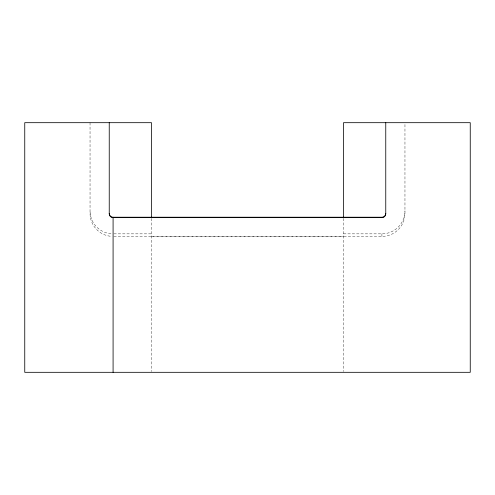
<?xml version="1.0" encoding="UTF-8"?>
<svg xmlns="http://www.w3.org/2000/svg" width="495" height="495" viewBox="0 0 495 495"><rect width="100%" height="100%" fill="white"/><g stroke="black" fill="none" stroke-linecap="round" stroke-linejoin="round"><path stroke-width="0.37" stroke-dasharray="2.48 1.86" d="M113.85 233.85L151.489 233.85M343.511 233.85L381.917 233.85A23.042 23.011 0 0 0 404.96 210.839M151.489 236.276L343.511 236.276M113.856 236.406L381.917 236.406A23.042 23.011 0 0 0 404.96 213.394L404.96 122.686M381.917 233.85L381.917 236.406M343.511 218.413L343.511 371.547M151.489 218.413L151.489 371.547M90.041 122.686L90.041 213.394A23.042 23.011 0 0 0 111.01 236.313M111.01 233.758A23.042 23.011 0 0 1 90.041 210.839"/><path stroke-width="0.74" d="M109.24 213.394A3.842 3.836 0 0 0 113.083 217.231L381.917 217.231A3.842 3.836 0 0 0 385.76 213.394M385.76 122.686L385.76 213.797A3.842 3.836 0 0 1 381.917 217.633L113.083 217.633A3.842 3.836 0 0 1 109.24 213.797L109.24 122.686M343.511 217.744L343.511 122.686L470.25 122.686L470.25 372.314L24.75 372.314L24.75 122.686L151.489 122.686L151.489 217.744M113.083 217.231L113.083 372.314"/></g></svg>
